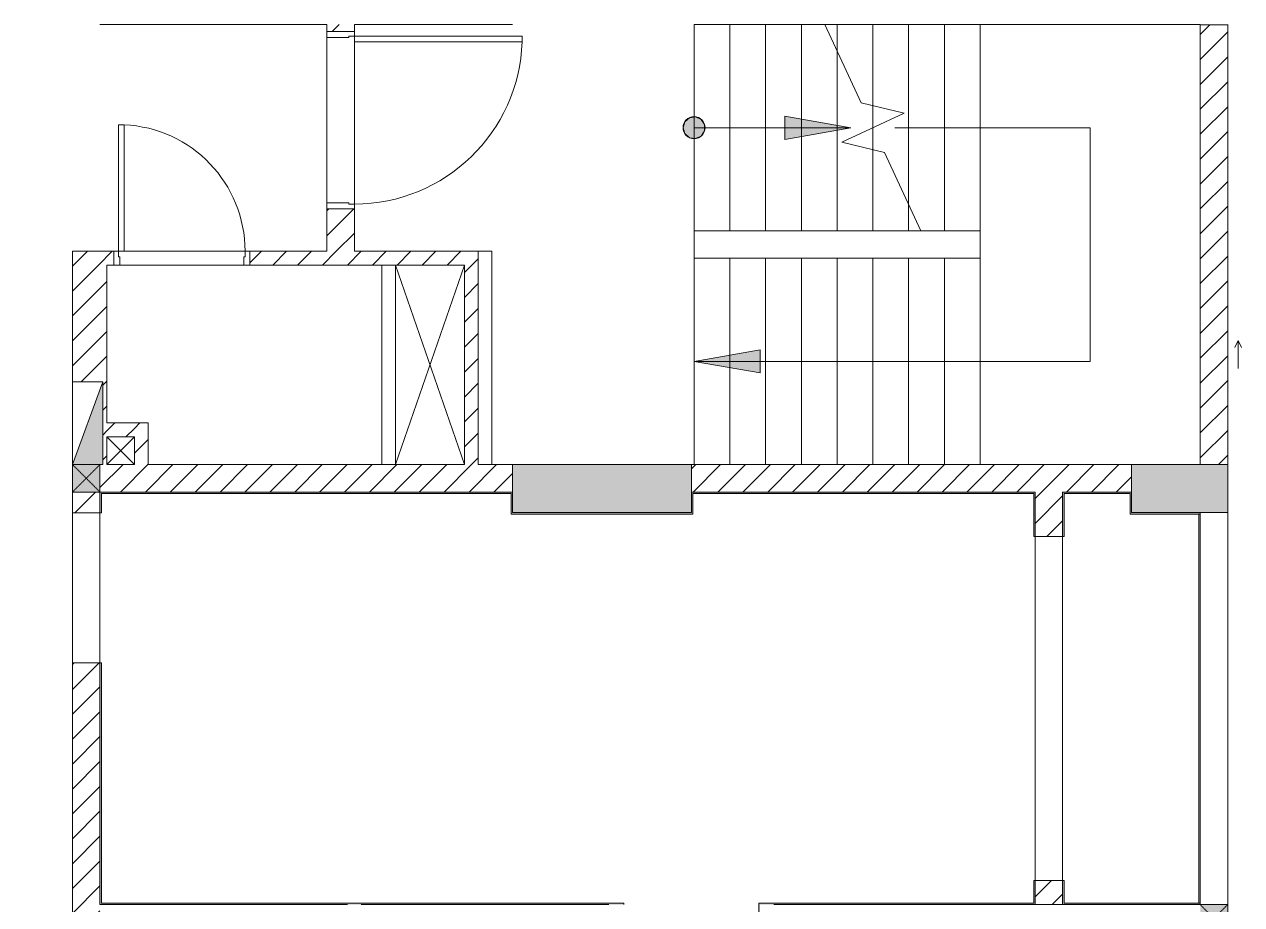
# Model space of a CAD drawing. Header units: millimetres. Extents: x 41758 to 237109, y 3795 to 78637.
# Drawn here: x 228258 to 237109, y 30637 to 37037 of the extents above; entities that cross this region are included whole.
import ezdxf

# ---------------------------------------------------------------- set-up
doc = ezdxf.new("R2010")
doc.units = ezdxf.units.MM
doc.linetypes.add('IMPORT-Dash _2_', pattern=[6, 3, -3])
for name, color, linetype, lineweight in [('0-2', 130, 'Continuous', 9), ('A-DETL-GENF-7', 130, 'Continuous', 9), ('A-DOOR-FRAM-2', 130, 'Continuous', 9), ('A-FLOR-1', 130, 'Continuous', 9), ('A-GLAZ-3', 130, 'Continuous', 9), ('A-WALL-1', 130, 'Continuous', 9), ('A-WALL-PATT-3', 130, 'Continuous', 9), ('A_1404_dwg-1', 130, 'Continuous', 9), ('E-FIRE', 130, 'Continuous', 9), ('I-WALL', 130, 'Continuous', 9), ('I-WALL-1', 130, 'Continuous', 9), ('S-COLS-1', 130, 'Continuous', 9), ('S-COLS-2', 130, 'Continuous', 9), ('S-COLS-4', 130, 'Continuous', 9), ('S-COLS-7', 130, 'IMPORT-Dash _2_', 9), ('S-COLS-HDLN-1', 130, 'IMPORT-Dash _2_', 9), ('S-STRS', 130, 'Continuous', 9), ('S-STRS-ANNO', 130, 'Continuous', 9), ('S-STRS-MBND', 130, 'Continuous', 9)]:
    doc.layers.add(name, color=color, linetype=linetype, lineweight=lineweight)
pattern_1 = [(45, (0, 0), (-90.50967, 90.50967), [])]

# ---------------------------------------------------------------- blocks, each defined once
blk = doc.blocks.new('A_1404_dwg_NCV_TKTC_KET CAU_rvt-1-TKTC_MB HOÀN THIỆN SÀN TẦNG 3-4-4819833-KeyPlan-CH6')
at = {"layer": 'S-COLS-1'}
for points in [[(123339.3, 33486.9), (123352.6, 33486.9), (123352.6, 33836.9), (122052.6, 33836.9), (122052.6, 33486.9), (123316, 33486.9)], [(126552.6, 33486.9), (127252.6, 33486.9), (127252.6, 33836.9), (126552.6, 33836.9), (126552.6, 33626.9)]]:
    blk.add_hatch(color=256, dxfattribs=at).paths.add_polyline_path(points)
at = {"layer": 'A-FLOR-1'}
for p, q in [((120902.4, 35730.3), (120902.4, 36950.3)), ((120902.6, 36950.3), (120902.6, 35730.3)), ((123372.6, 33836.9), (123372.6, 35535.6)), ((121702.6, 33837.4), (121202.6, 33837.4))]:
    blk.add_line(p, q, dxfattribs=at)
at = {"layer": 'A-FLOR-1', "flags": 128}
blk.add_lwpolyline([(121902.6, 33836.9), (121902.6, 35387.4), (120902.6, 35387.4), (121802.6, 35387.4)], dxfattribs=at)
at = {"layer": 'S-COLS-2', "flags": 128}
for points in [[(123352.6, 33636.9), (123352.6, 33836.9), (122052.6, 33836.9), (122052.6, 33636.9)], [(127052.6, 33486.9), (127252.6, 33486.9), (127252.6, 33836.9), (126552.6, 33836.9), (126552.6, 33636.9)]]:
    blk.add_lwpolyline(points, dxfattribs=at)
blk = doc.blocks.new('A_1404_dwg_NCV_TKTC_TANG 3 - 4_rvt-1-TKTC_MB HOÀN THIỆN SÀN TẦNG 3-4-4819943-KeyPlan-CH6')
at = {"layer": 'A-WALL-PATT-3'}
h = blk.add_hatch(color=256, dxfattribs=at)
h.paths.add_polyline_path([(119052.6, 30636.9), (119062.6, 30636.9), (119062.6, 32396.1), (119052.6, 32395.3), (119052.6, 30646.9)])
h.paths.add_polyline_path([(119052.6, 33486.1), (119062.6, 33487), (119062.6, 33636.9), (119052.6, 33636.9), (119052.6, 33486.9)])
for points in [[(119062.6, 33626.9), (122042.6, 33626.9), (122042.6, 33636.9), (119062.6, 33636.9)], [(122042.6, 33486.9), (122052.6, 33486.9), (122052.6, 33636.9), (122042.6, 33636.9), (122042.6, 33626.9)], [(124423.1, 33626.9), (125852.6, 33626.9), (125852.6, 33636.9), (123352.6, 33636.9), (123352.6, 33626.9), (123362.6, 33626.9)], [(126542.6, 33626.9), (126552.6, 33626.9), (126552.6, 33636.9), (126062.6, 33636.9), (126062.6, 33626.9)], [(123352.6, 33476.9), (123362.6, 33476.9), (123362.6, 33626.9), (123352.6, 33626.9), (123352.6, 33486.9)], [(126542.6, 33486.9), (126552.6, 33486.9), (126552.6, 33626.9), (126542.6, 33626.9)], [(122042.6, 33476.9), (123352.6, 33476.9), (123352.6, 33486.9), (122042.6, 33486.9)], [(126552.6, 33476.9), (127052.6, 33476.9), (127052.6, 33486.9), (126542.6, 33486.9), (126542.6, 33476.9)], [(122862.6, 30636.9), (122862.6, 30646.9), (119062.6, 30646.9), (119062.6, 30636.9), (122852.6, 30636.9)], [(125852.6, 30636.9), (125852.6, 30646.9), (123852.6, 30646.9), (123852.6, 30636.9), (123952.6, 30636.9)], [(127042.6, 30636.9), (127052.6, 30637.5), (127052.6, 30646.9), (126052.6, 30646.9), (126052.6, 30636.9)]]:
    blk.add_hatch(color=256, dxfattribs=at).paths.add_polyline_path(points)
h = blk.add_hatch(color=256, dxfattribs=at)
h.paths.add_polyline_path([(126062.6, 30646.9), (126062.6, 30813.1), (126052.6, 30812.4), (126052.6, 30646.9)])
h.paths.add_polyline_path([(126052.6, 33313.1), (126062.6, 33313.1), (126062.6, 33636.9), (126052.6, 33636.9), (126052.6, 33486.9)])
h = blk.add_hatch(color=256, dxfattribs=at)
h.paths.add_polyline_path([(125852.6, 30646.9), (125852.6, 30813.1), (125842.6, 30812.4), (125842.6, 30646.9)])
h.paths.add_polyline_path([(125852.6, 33313.1), (125852.6, 33626.9), (125842.6, 33626.9), (125842.6, 33313.1)])
h = blk.add_hatch(color=256, dxfattribs=at)
h.paths.add_polyline_path([(123842.6, 27436.9), (123852.6, 27436.9), (123852.6, 29536.5), (123842.6, 29536.5), (123842.6, 27536.9)])
h.paths.add_polyline_path([(123842.6, 30436.5), (123852.6, 30437.4), (123852.6, 30646.9), (123842.6, 30646.9), (123842.6, 30436.9)])
at = {"layer": 'A-FLOR-1'}
blk.add_line((125852.6, 30813.1), (125852.6, 33313.1), dxfattribs=at)
at = {"layer": 'A-FLOR-1', "flags": 128}
blk.add_lwpolyline([(119052.6, 33486.1), (118852.6, 33486.1), (118852.6, 32396.1), (119052.6, 32396.1), (119052.6, 33486.1), (119052.6, 32396.1)], dxfattribs=at)
blk.add_lwpolyline([(126052.6, 30813.1), (126052.6, 33313.1), (125852.6, 33313.1), (125852.6, 30813.1)], close=True, dxfattribs=at)
at = {"layer": 'I-WALL'}
for p, q in [((127042.6, 30646.9), (127042.6, 33476.9)), ((127052.6, 33476.9), (127052.6, 30646.9))]:
    blk.add_line(p, q, dxfattribs=at)
at = {"layer": 'I-WALL-1'}
blk.add_line((120952.6, 30636.9), (122752.6, 30636.9), dxfattribs=at)
at = {"layer": 'I-WALL-1', "flags": 128}
for points in [[(122042.6, 33626.9), (122042.6, 33486.9), (122042.6, 33476.9), (123352.6, 33476.9), (123362.6, 33476.9), (123362.6, 33626.9), (125842.6, 33626.9), (125842.6, 33313.1), (125852.6, 33313.1), (125852.6, 33626.9), (125852.6, 33636.9), (123352.6, 33636.9), (123352.6, 33626.9), (123352.6, 33486.9), (122052.6, 33486.9), (122052.6, 33636.9), (122042.6, 33636.9), (119062.6, 33636.9), (119052.6, 33636.9), (119052.6, 33486.1), (119062.6, 33486.1), (119062.6, 33626.9)], [(126542.6, 33486.9), (126542.6, 33476.9), (127052.6, 33476.9), (127052.6, 33486.9), (126552.6, 33486.9), (126552.6, 33626.9), (126552.6, 33636.9), (126062.6, 33636.9), (126052.6, 33636.9), (126052.6, 33313.1), (126062.6, 33313.1), (126062.6, 33626.9), (126542.6, 33626.9)]]:
    blk.add_lwpolyline(points, close=True, dxfattribs=at)
for points in [[(122862.6, 30636.9), (122862.6, 30646.9), (119062.6, 30646.9), (119062.6, 32396.1), (119052.6, 32396.1), (119052.6, 30636.9), (119062.6, 30636.9), (120852.6, 30636.9)], [(123952.6, 30636.9), (125852.6, 30636.9), (125852.6, 30646.9), (125852.6, 30813.1), (125842.6, 30813.1), (125842.6, 30646.9), (123852.6, 30646.9), (123842.6, 30646.9), (123842.6, 30436.5), (123852.6, 30436.5)], [(127052.6, 30637.4), (127052.6, 30646.9), (126062.6, 30646.9), (126062.6, 30813.1), (126052.6, 30813.1), (126052.6, 30646.9)], [(126052.6, 30646.9), (126052.6, 30636.9), (127052.6, 30636.9)]]:
    blk.add_lwpolyline(points, dxfattribs=at)
blk = doc.blocks.new('A_1404_dwg_FD_01 - FD_01-1200x2200mm-1787918-TKTC_MB HOÀN THIỆN SÀN TẦNG 3-4-4819968-KeyPlan-CH6')
at = {"layer": 'A-DETL-GENF-7', "flags": 128}
blk.add_lwpolyline([(122122.6, 36950.3), (120902.6, 36950.3), (120902.6, 36910.3), (122122.6, 36910.3)], close=True, dxfattribs=at)
at = {"layer": 'A-DETL-GENF-7'}
blk.add_arc((120902.6, 36950.3), 1220, 270, 358.12111, dxfattribs=at)
at = {"layer": 'A-DOOR-FRAM-2', "flags": 128}
for points in [[(120862.6, 36940.3), (120702.6, 36940.3), (120702.6, 36985.3), (120902.6, 36985.3), (120902.6, 36950.3), (120862.6, 36950.3)], [(120902.6, 35730.3), (120902.6, 35695.3), (120702.6, 35695.3), (120702.6, 35740.3), (120862.6, 35740.3), (120862.6, 35730.3)]]:
    blk.add_lwpolyline(points, close=True, dxfattribs=at)
blk = doc.blocks.new('A_1404_dwg_FD_02 - FD_03 - FD_03-KY THUAT-900x2200mm-801877-TKTC_MB HOÀN THIỆN SÀN TẦNG 3-4-4819962-KeyPlan-CH6')
at = {"layer": 'A-DETL-GENF-7', "flags": 128}
blk.add_lwpolyline([(115432.6, 51801.9), (116352.6, 51801.9), (116352.6, 51841.9), (115432.6, 51841.9)], close=True, dxfattribs=at)
at = {"layer": 'A-DETL-GENF-7'}
blk.add_arc((116352.6, 51801.9), 920, 90, 177.50809, dxfattribs=at)
at = {"layer": 'A-DOOR-FRAM-2', "flags": 128}
for points in [[(116352.6, 52721.9), (116352.6, 52756.9), (116452.6, 52756.9), (116452.6, 52711.9), (116392.6, 52711.9), (116392.6, 52721.9)], [(116392.6, 51811.9), (116452.6, 51811.9), (116452.6, 51766.9), (116352.6, 51766.9), (116352.6, 51801.9), (116392.6, 51801.9)]]:
    blk.add_lwpolyline(points, close=True, dxfattribs=at)
blk = doc.blocks.new('A_1404_dwg_G1_SOF - BO TRU - 200x200-V45-TKTC_MB HOÀN THIỆN SÀN TẦNG 3-4-4820025-KeyPlan-CH6')
at = {"layer": 'S-COLS-7'}
blk.add_hatch(color=256, dxfattribs=at).paths.add_polyline_path([(119052.6, 33636.9), (119052.6, 33836.9), (118852.6, 33836.9), (118852.6, 33636.9)])
at = {"layer": 'S-COLS-4', "flags": 128}
blk.add_lwpolyline([(119052.6, 33836.9), (119052.6, 33636.9), (118852.6, 33636.9), (118852.6, 33836.9)], dxfattribs=at)
at = {"layer": 'S-COLS-HDLN-1'}
for p, q in [((118852.6, 33836.9), (119052.6, 33636.9)), ((119052.6, 33836.9), (118852.6, 33636.9))]:
    blk.add_line(p, q, dxfattribs=at)
blk = doc.blocks.new('A_1404_dwg_G1_SOF - BO TRU - 200x200-V122-TKTC_MB HOÀN THIỆN SÀN TẦNG 3-4-4820044-KeyPlan-CH6')
at = {"layer": 'S-COLS-7'}
blk.add_hatch(color=256, dxfattribs=at).paths.add_polyline_path([(127052.6, 67936.9), (127252.6, 67936.9), (127252.6, 68136.9), (127052.6, 68136.9), (127052.6, 68026.9)])
at = {"layer": 'S-COLS-4', "flags": 128}
blk.add_lwpolyline([(127052.6, 68136.9), (127252.6, 68136.9), (127252.6, 67936.9), (127052.6, 67936.9)], dxfattribs=at)
at = {"layer": 'S-COLS-HDLN-1'}
for p, q in [((127052.6, 68136.9), (127252.6, 67936.9)), ((127252.6, 68136.9), (127052.6, 67936.9))]:
    blk.add_line(p, q, dxfattribs=at)
blk = doc.blocks.new('A_1404_dwg_1_FAMILY RVT - W01-WxH 1000x3200-V167-TKTC_MB HOÀN THIỆN SÀN TẦNG 3-4-4820046-KeyPlan-CH6')
at = {"layer": 'A-GLAZ-3'}
for p, q in [((127052.6, 37036.9), (127052.6, 37032.4)), ((127163.7, 37036.9), (127163.7, 37032.4)), ((127328.8, 34739), (127328.8, 34535.8))]:
    blk.add_line(p, q, dxfattribs=at)
at = {"layer": 'A-GLAZ-3', "flags": 128}
blk.add_lwpolyline([(127252.6, 37032.4), (127252.6, 37036.9)], close=True, dxfattribs=at)
blk.add_lwpolyline([(127354.2, 34688.2), (127328.8, 34739), (127303.4, 34688.2)], dxfattribs=at)
blk = doc.blocks.new('A_1404_dwg_40_HY_FIX_FS-FH_FHR_R19_Scale 1_300 - FH _ FHR-4771138-TKTC_MB HOÀN THIỆN SÀN TẦNG 3-4-4820054-KeyPlan-CH6')
at = {"layer": 'E-FIRE'}
blk.add_hatch(color=256, dxfattribs=at).paths.add_polyline_path([(119072.6, 33836.9), (119072.6, 34436.9), (118852.6, 33836.9), (119052.6, 33836.9)])
at = {"layer": 'A-DETL-GENF-7', "flags": 128}
blk.add_lwpolyline([(119072.6, 34436.9), (119072.6, 33836.9), (118852.6, 33836.9), (119072.6, 34436.9), (119072.6, 33836.9), (118852.6, 33836.9), (118852.6, 34436.9)], close=True, dxfattribs=at)
blk = doc.blocks.new('A_1404_dwg-4819832-KeyPlan-CH6')
at = {"layer": 'A-WALL-PATT-3'}
h = blk.add_hatch(dxfattribs=at)
h.set_pattern_fill('FP_41', color=256, style=0, pattern_type=2)
h.set_pattern_definition(pattern_1)
h.paths.add_polyline_path([(120702.6, 35387.3), (120902.6, 35387.3), (120902.6, 35695.3), (120702.6, 35695.3), (120702.6, 35537.4)])
h.paths.add_polyline_path([(120902.6, 36985.3), (120902.6, 37036.9), (120702.6, 37036.9), (120702.6, 36985.3)])
h = blk.add_hatch(dxfattribs=at)
h.set_pattern_fill('FP_41', color=256, style=0, pattern_type=2)
h.set_pattern_definition(pattern_1)
h.paths.add_polyline_path([(127252.6, 33836.9), (127252.6, 37032.4), (127052.6, 37032.4), (127052.6, 33836.9)])
h = blk.add_hatch(dxfattribs=at)
h.set_pattern_fill('FP_41', color=256, style=0, pattern_type=2)
h.set_pattern_definition(pattern_1)
h.paths.add_polyline_path([(119102.6, 35287.3), (119152.6, 35287.3), (119152.6, 35387.3), (118852.6, 35387.3), (118852.6, 35287.3), (119072.6, 35287.3)])
h.paths.add_polyline_path([(120142.6, 35287.3), (121702.6, 35287.3), (121702.6, 35387.3), (120142.6, 35387.3)])
h = blk.add_hatch(dxfattribs=at)
h.set_pattern_fill('FP_41', color=256, style=0, pattern_type=2)
h.set_pattern_definition(pattern_1)
h.paths.add_polyline_path([(121702.6, 33836.9), (121802.6, 33836.9), (121802.6, 35387.3), (121702.6, 35387.3), (121702.6, 35287.3)])
h = blk.add_hatch(dxfattribs=at)
h.set_pattern_fill('FP_41', color=256, style=0, pattern_type=2)
h.set_pattern_definition(pattern_1)
h.paths.add_polyline_path([(119072.6, 33836.9), (119102.6, 33836.9), (119102.6, 35287.3), (118852.6, 35287.3), (118852.6, 34436.9), (119072.6, 34436.9), (119072.6, 34038.8)])
h = blk.add_hatch(dxfattribs=at)
h.set_pattern_fill('FP_41', color=256, style=0, pattern_type=2)
h.set_pattern_definition(pattern_1)
h.paths.add_polyline_path([(119302.5, 34038.8), (119302.5, 34138.8), (119102.6, 34138.8), (119102.6, 34038.8)])
h = blk.add_hatch(dxfattribs=at)
h.set_pattern_fill('FP_41', color=256, style=0, pattern_type=2)
h.set_pattern_definition(pattern_1)
h.paths.add_polyline_path([(119302.5, 33836.9), (119402.5, 33836.9), (119402.5, 34138.8), (119302.5, 34138.8), (119302.5, 34038.8)])
h = blk.add_hatch(dxfattribs=at)
h.set_pattern_fill('FP_41', color=256, style=0, pattern_type=2)
h.set_pattern_definition(pattern_1)
h.paths.add_polyline_path([(119102.6, 33636.9), (122052.6, 33636.9), (122052.6, 33836.9), (119052.6, 33836.9), (119052.6, 33636.9), (119072.6, 33636.9)])
h = blk.add_hatch(dxfattribs=at)
h.set_pattern_fill('FP_41', color=256, style=0, pattern_type=2)
h.set_pattern_definition(pattern_1)
h.paths.add_polyline_path([(126062.6, 33636.9), (126552.6, 33636.9), (126552.6, 33836.9), (123352.6, 33836.9), (123352.6, 33636.9), (126052.6, 33636.9)])
h = blk.add_hatch(dxfattribs=at)
h.set_pattern_fill('FP_41', color=256, style=0, pattern_type=2)
h.set_pattern_definition(pattern_1)
h.paths.add_polyline_path([(119052.6, 29586.9), (119052.6, 32395.3), (118852.6, 32395.3), (118852.6, 29586.9)])
h.paths.add_polyline_path([(118852.6, 33486.1), (119052.6, 33486.9), (119052.6, 33636.9), (118852.6, 33636.9), (118852.6, 33486.9)])
h = blk.add_hatch(dxfattribs=at)
h.set_pattern_fill('FP_41', color=256, style=0, pattern_type=2)
h.set_pattern_definition(pattern_1)
h.paths.add_polyline_path([(125852.6, 30637.5), (126052.6, 30637.5), (126052.6, 30812.4), (125852.6, 30812.4), (125852.6, 30646.9)])
h.paths.add_polyline_path([(126052.6, 33313.1), (126052.6, 33636.9), (125852.6, 33636.9), (125852.6, 33313.1)])
at = {"layer": 'S-STRS-ANNO'}
for points in [[(123383.9, 36206.4), (123429.1, 36231.6), (123449.3, 36264), (123444, 36316.4), (123425, 36346), (123377, 36363.8), (123332.2, 36352.2), (123305.3, 36328.8), (123292.6, 36285.6), (123313.4, 36235.3), (123345.6, 36211.9), (123378.5, 36207.2)], [(124032.6, 36200.9), (124512.6, 36285.6), (124032.6, 36370.2)], [(123852.6, 34502.3), (123852.6, 34671.6), (123372.6, 34586.9)]]:
    blk.add_hatch(color=256, dxfattribs=at).paths.add_polyline_path(points)
h = blk.add_hatch(color=256, dxfattribs=at)
h.paths.add_polyline_path([(123372.6, 36205.6), (123372.6, 36208), (123366.4, 36206.4)])
h.paths.add_polyline_path([(123425.8, 36226.5), (123429.1, 36229), (123427.5, 36229)])
h.paths.add_polyline_path([(123449.3, 36264), (123449.8, 36264.9), (123449.8, 36306.3), (123449.3, 36307.2), (123449.3, 36277.8)])
at = {"layer": '0-2', "flags": 128}
for points in [[(121702.6, 35287.3), (121202.6, 33837.3), (121702.6, 33837.3), (121202.6, 35287.3)], [(119302.5, 34037.2), (119102.6, 33837.3), (119302.5, 33837.3), (119102.6, 34037.2)]]:
    blk.add_lwpolyline(points, dxfattribs=at)
at = {"layer": 'A-FLOR-1'}
for p, q in [((120702.6, 35740.3), (120702.6, 36940.3)), ((119187.6, 35387.3), (120107.6, 35387.3)), ((120097.6, 35287.3), (119197.6, 35287.3)), ((119402.5, 33837.4), (121102.6, 33837.4))]:
    blk.add_line(p, q, dxfattribs=at)
at = {"layer": 'A-WALL-1'}
for p, q in [((127052.6, 37032.4), (127052.6, 33836.9)), ((121102.6, 33836.9), (121102.6, 35287.3)), ((121202.6, 35287.3), (121202.6, 33836.9)), ((122052.6, 33636.9), (122052.6, 33836.9)), ((123352.6, 33836.9), (123352.6, 33636.9)), ((126552.6, 33836.9), (123352.6, 33836.9)), ((126552.6, 33636.9), (126552.6, 33836.9)), ((127052.6, 33836.9), (127252.6, 33836.9)), ((118852.6, 33636.9), (118852.6, 33486.1)), ((127252.6, 33486.9), (127252.6, 30637.4)), ((126052.6, 30812.4), (125852.6, 30812.4)), ((125852.6, 30637.5), (126052.6, 30637.5))]:
    blk.add_line(p, q, dxfattribs=at)
at = {"layer": 'A-WALL-1', "flags": 128}
for points in [[(119052.6, 37036.9), (120702.6, 37036.9), (120702.6, 36985.3), (120902.6, 36985.3), (120902.6, 37036.9), (122052.6, 37036.9)], [(127252.6, 33836.9), (127252.6, 37032.4), (127052.6, 37032.4)], [(122052.6, 33836.9), (121802.6, 33836.9), (121802.6, 35387.3), (120902.6, 35387.3), (120902.6, 35695.3), (120702.6, 35695.3), (120702.6, 35387.3), (120142.6, 35387.3), (120142.6, 35287.3), (121702.6, 35287.3), (121702.6, 33836.9), (119402.5, 33836.9), (119402.5, 34138.8), (119102.6, 34138.8)], [(119102.6, 34138.8), (119102.6, 35287.3), (119152.6, 35287.3), (119152.6, 35387.3), (118852.6, 35387.3), (118852.6, 34436.9)], [(119052.6, 32395.3), (118852.6, 32395.3), (118852.6, 29586.9), (118502.6, 29586.9), (118502.6, 25437.4), (118852.6, 25437.4), (118852.6, 25287.4), (119052.6, 25287.4)]]:
    blk.add_lwpolyline(points, dxfattribs=at)
blk.add_lwpolyline([(119302.5, 34038.8), (119302.5, 33836.9), (119102.6, 33836.9), (119102.6, 34038.8)], close=True, dxfattribs=at)
at = {"layer": 'S-STRS'}
for p, q in [((123892.6, 37035.6), (123892.6, 35535.6)), ((124152.6, 37035.6), (124152.6, 35535.6)), ((123632.6, 33836.9), (123632.6, 35336.9)), ((123892.6, 33836.9), (123892.6, 35336.9)), ((124152.6, 33836.9), (124152.6, 35336.9)), ((124412.6, 33836.9), (124412.6, 35336.9)), ((124672.6, 33836.9), (124672.6, 35336.9)), ((124932.6, 33836.9), (124932.6, 35336.9)), ((125192.6, 33836.9), (125192.6, 35336.9))]:
    blk.add_line(p, q, dxfattribs=at)
at = {"layer": 'S-STRS', "flags": 128}
for points in [[(123632.6, 37035.6), (123372.6, 37035.6), (123372.6, 35535.6), (123632.6, 35535.6), (123632.6, 37035.6), (123892.6, 37035.6), (124152.6, 37035.6), (124322.8, 37035.6), (124412.6, 37035.6)], [(125452.6, 37035.6), (125192.6, 37035.6), (124932.6, 37035.6), (124672.6, 37035.6), (124412.6, 37035.6), (124412.6, 36843.2), (124412.6, 35535.6)], [(124672.6, 37035.6), (124672.6, 36446.3), (124672.6, 36285.6), (124672.6, 36124.9), (124672.6, 35535.6)], [(124932.6, 37035.6), (124932.6, 35728), (124932.6, 35535.6)], [(125192.6, 37035.6), (125192.6, 35535.6), (125452.6, 35535.6), (125452.6, 35336.9), (125452.6, 33836.9)], [(127052.6, 37035.6), (125452.6, 37035.6), (125452.6, 35535.6)], [(123632.6, 35535.6), (123892.6, 35535.6), (124152.6, 35535.6), (124412.6, 35535.6), (124672.6, 35535.6), (124932.6, 35535.6), (125022.3, 35535.6), (125192.6, 35535.6)], [(123372.6, 33836.9), (123372.6, 35336.9), (123632.6, 35336.9), (123892.6, 35336.9), (124152.6, 35336.9), (124412.6, 35336.9), (124672.6, 35336.9), (124932.6, 35336.9), (125192.6, 35336.9), (125452.6, 35336.9)]]:
    blk.add_lwpolyline(points, dxfattribs=at)
at = {"layer": 'S-STRS-ANNO', "flags": 128}
for points in [[(123383.9, 36206.4), (123425, 36225.1), (123449.3, 36263), (123449.3, 36308.1), (123425, 36346), (123383.9, 36364.8), (123339.3, 36358.4), (123305.3, 36328.8), (123292.6, 36285.6), (123305.3, 36242.3), (123339.3, 36212.8)], [(123852.6, 34502.3), (123852.6, 34671.6), (123372.6, 34586.9)]]:
    blk.add_lwpolyline(points, close=True, dxfattribs=at)
for points in [[(124512.6, 36285.6), (124032.6, 36370.2), (124032.6, 36316.1), (124032.6, 36200.9), (124512.6, 36285.6), (124412.6, 36285.6), (124152.6, 36285.6), (123892.6, 36285.6), (123632.6, 36285.6), (123372.6, 36285.6)], [(124832.6, 36285.6), (124932.6, 36285.6), (125192.6, 36285.6), (125452.6, 36285.6), (126252.6, 36285.6), (126252.6, 34586.9), (125452.6, 34586.9), (125192.6, 34586.9), (124932.6, 34586.9), (124672.6, 34586.9), (124412.6, 34586.9), (124152.6, 34586.9), (123892.6, 34586.9), (123632.6, 34586.9), (123372.6, 34586.9)]]:
    blk.add_lwpolyline(points, dxfattribs=at)
at = {"layer": 'S-STRS-ANNO'}
blk.add_circle((123372.6, 36285.6), 80, dxfattribs=at)
at = {"layer": 'S-STRS-MBND', "flags": 128}
blk.add_lwpolyline([(125022.3, 35535.6), (124757.1, 36104.3), (124446, 36179.9), (124899.1, 36391.2), (124588, 36466.8), (124322.8, 37035.6)], dxfattribs=at)
for name, p in [('A_1404_dwg_NCV_TKTC_KET CAU_rvt-1-TKTC_MB HOÀN THIỆN SÀN TẦNG 3-4-4819833-KeyPlan-CH6', (0, 0)), ('A_1404_dwg_NCV_TKTC_TANG 3 - 4_rvt-1-TKTC_MB HOÀN THIỆN SÀN TẦNG 3-4-4819943-KeyPlan-CH6', (0, 0)), ('A_1404_dwg_1_FAMILY RVT - W01-WxH 1000x3200-V167-TKTC_MB HOÀN THIỆN SÀN TẦNG 3-4-4820046-KeyPlan-CH6', (0, 0)), ('A_1404_dwg_FD_01 - FD_01-1200x2200mm-1787918-TKTC_MB HOÀN THIỆN SÀN TẦNG 3-4-4819968-KeyPlan-CH6', (0, 0)), ('A_1404_dwg_40_HY_FIX_FS-FH_FHR_R19_Scale 1_300 - FH _ FHR-4771138-TKTC_MB HOÀN THIỆN SÀN TẦNG 3-4-4820054-KeyPlan-CH6', (0, 0)), ('A_1404_dwg_G1_SOF - BO TRU - 200x200-V45-TKTC_MB HOÀN THIỆN SÀN TẦNG 3-4-4820025-KeyPlan-CH6', (0, 0)), ('A_1404_dwg_G1_SOF - BO TRU - 200x200-V122-TKTC_MB HOÀN THIỆN SÀN TẦNG 3-4-4820044-KeyPlan-CH6', (0, -37499.6))]:
    blk.add_blockref(name, p)
at = {"rotation": 270}
blk.add_blockref('A_1404_dwg_FD_02 - FD_03 - FD_03-KY THUAT-900x2200mm-801877-TKTC_MB HOÀN THIỆN SÀN TẦNG 3-4-4819962-KeyPlan-CH6', (67385.6, 151739.9), dxfattribs=at)

msp = doc.modelspace()

# ---------------------------------------------------------------- block references
at = {"layer": 'A_1404_dwg-1'}
msp.add_blockref('A_1404_dwg-4819832-KeyPlan-CH6', (109755.1, 0), dxfattribs=at)

doc.saveas('drawing.dxf')
